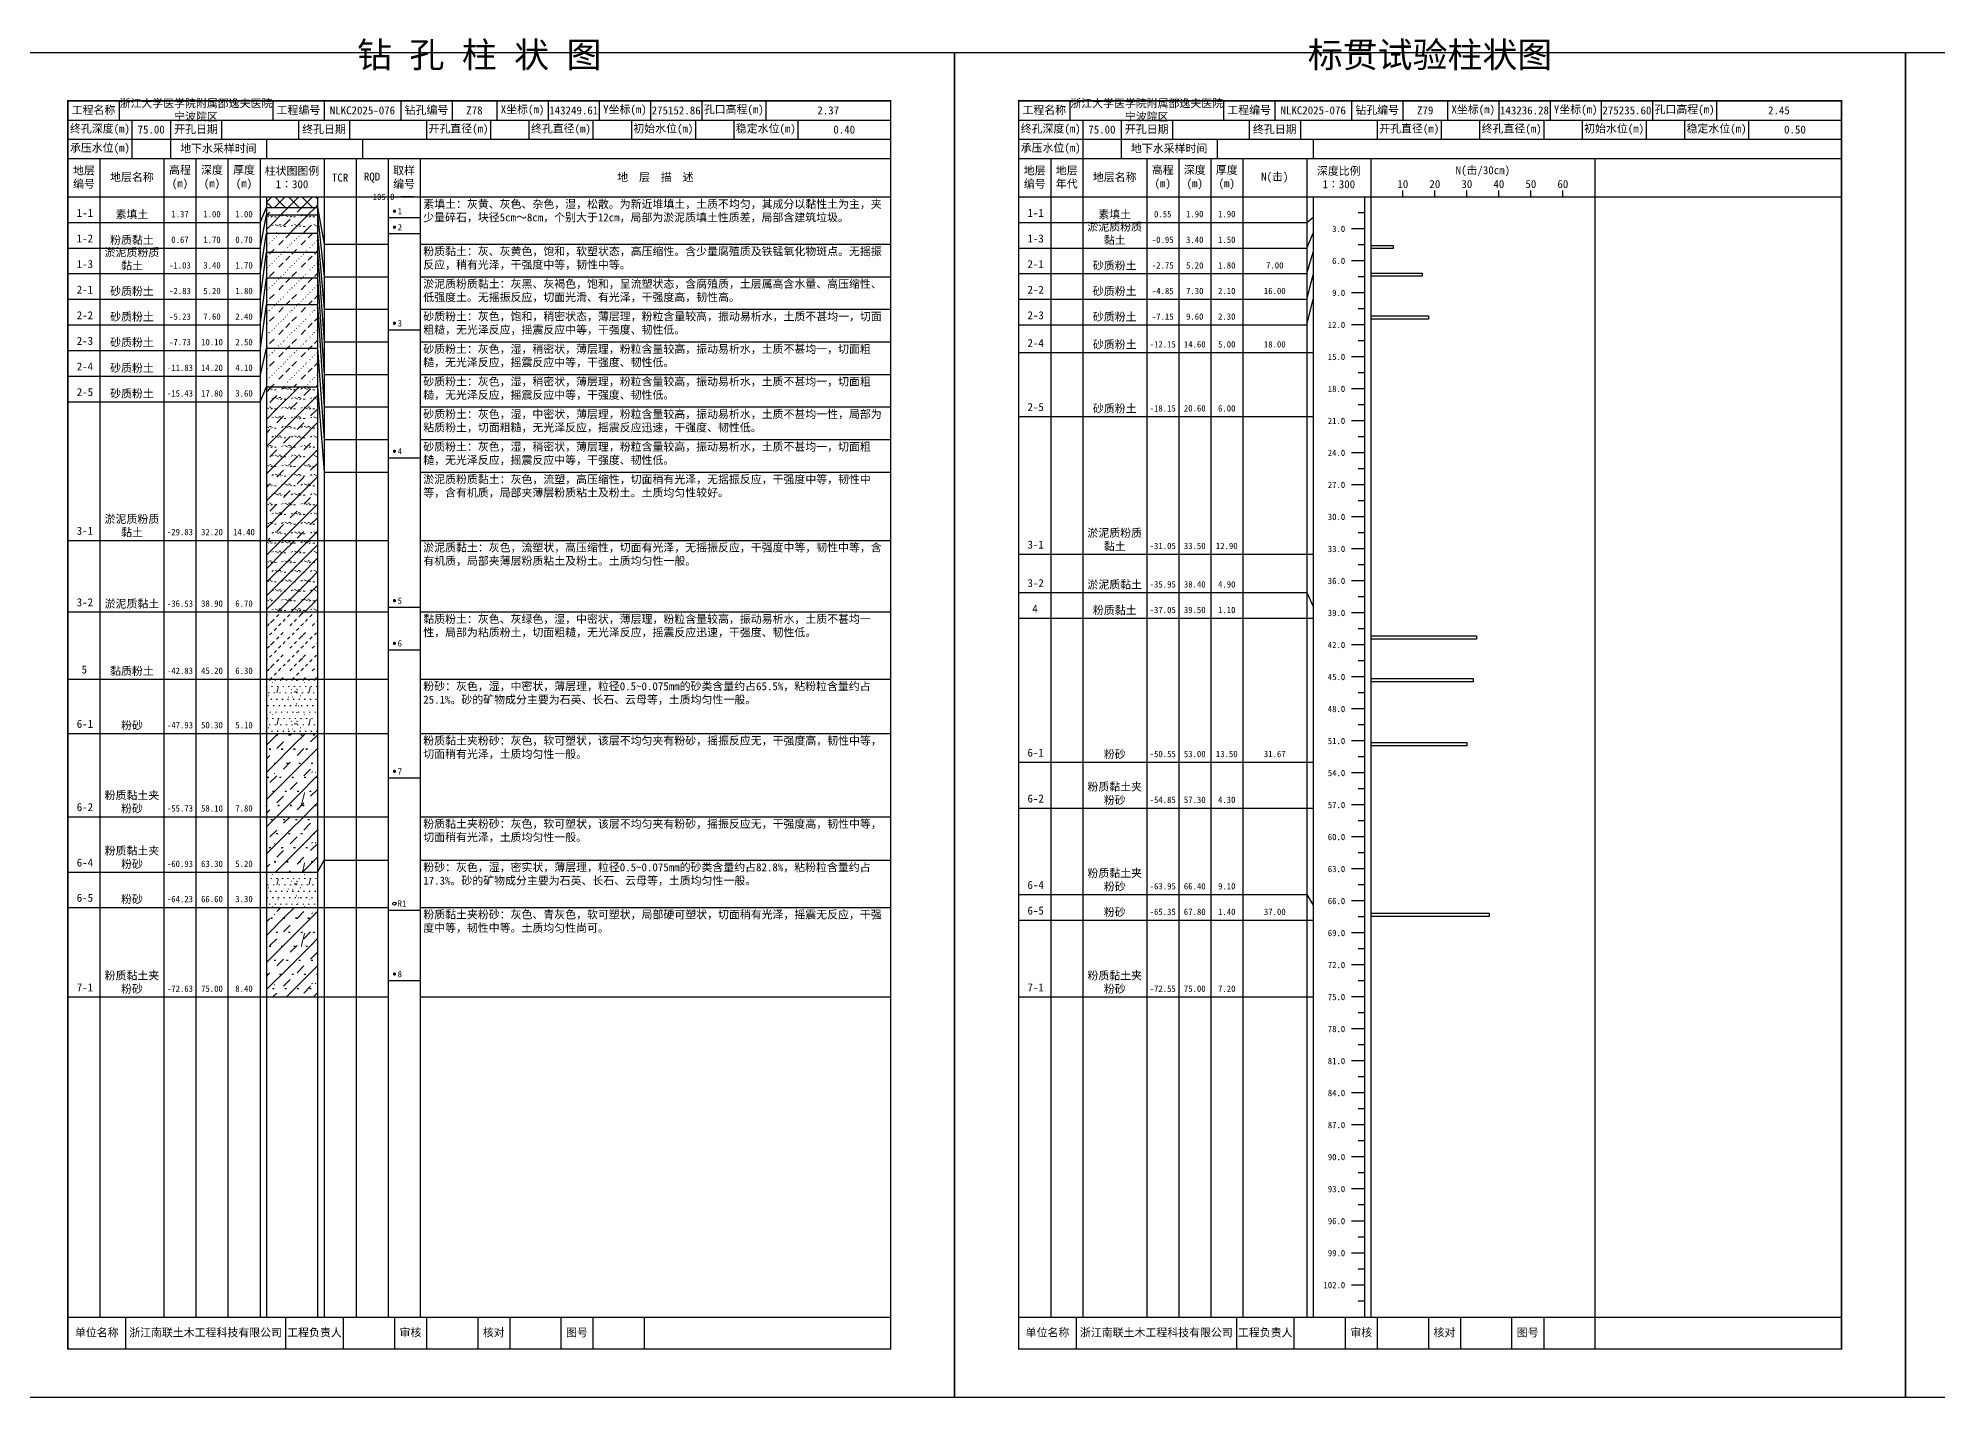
# Model space of a CAD drawing. Extents: x 297 to 65340, y 0 to 425.
# Drawn here: x 55550 to 56143, y 0 to 425 of the extents above; entities that cross this region are included whole.
import ezdxf
from ezdxf.enums import TextEntityAlignment as Align

# ---------------------------------------------------------------- set-up
doc = ezdxf.new("R2010")
doc.units = 0
doc.layers.get('0').update_dxf_attribs({"linetype": 'CONTINUOUS'})
doc.layers.add('FRAME', color=7, linetype='CONTINUOUS')
doc.layers.add('STRATUM', color=7, linetype='CONTINUOUS')
doc.layers.add('HATCH', color=7, linetype='CONTINUOUS', lineweight=13)
doc.styles.add('ST', font='')
doc.styles.get('ST').set_extended_font_data('SimSun')
pattern_1 = [(45, (0, 0), (-4.2426407, 4.2426407), [10, 0]), (45, (1.061, -3.182), (-2.12132034, 6.363961), [3, -3])]
pattern_2 = [(45, (0, 0), (-4.2426407, 4.2426407), [10, 0]), (45, (1.061, -3.182), (-2.12132034, 6.363961), [3, -3]), (26.565, (1.0741, -0.2536), (5.99982296, 5.99981224), [0.567, -12.849]), (0, (0.507, -0.2536), (0, 6), [0.567, -5.433]), (26.565, (-1.5813, 0), (5.99982296, 5.99981224), [0.567, -12.849]), (0, (-1.074, 0.2536), (0, 6), [0.567, -5.433]), (153.435, (0.5071, -0.2536), (-5.9998176, -5.36e-06), [1.134, -12.2826]), (26.565, (4.0741, 2.7464), (5.99982296, 5.99981224), [0.567, -12.849]), (0, (3.507, 2.7464), (0, 6), [0.567, -5.433]), (26.565, (1.4187, 3), (5.99982296, 5.99981224), [0.567, -12.849]), (0, (1.926, 3.2536), (0, 6), [0.567, -5.433]), (153.435, (3.5071, 2.7464), (-5.9998176, -5.36e-06), [1.134, -12.2826])]
pattern_3 = [(45.000006, (0, 0), (-7.3e-07, 6.99998237), [1.971956, -7.927535]), (45.000006, (2.813, 2.829), (-7.3e-07, 6.99998237), [1.99367, -7.905828]), (45.000006, (5.0675, 5.082), (-7.3e-07, 6.99998237), [1.813609, -8.085882]), (26.565052, (0, 3.5), (7.00000042, 7.00000017), [0.0965, -15.555976]), (36.869899, (0.7, 4.2), (6.999999835, 7.000000165), [0.197747, -34.802253]), (315.00001, (3.5, 6.976), (6.99998237, 1.2e-06), [0.033054, -9.866441]), (26.565052, (3.5, 0), (7.00000042, 7.00000017), [0.144749, -15.507727]), (26.565052, (4.2, 0.7), (7.00000042, 7.00000017), [0.10528, -15.547196]), (90.000004, (4.55, 1.05), (-7, -5e-07), [0.028767, -6.971233]), (26.565052, (4.9, 1.4), (7.00000042, 7.00000017), [0.091014, -31.213938]), (36.869899, (5.6, 2.1), (6.999999835, 7.000000165), [0.110692, -34.889308]), (45.000002, (6.3, 2.8), (-2.4e-07, 6.99998237), [0.109112, -9.790383]), (315.00001, (6.914, 3.548), (6.99998237, 1.2e-06), [0.033054, -9.866441]), (36.869898, (1.4, 4.9), (6.999999957, 7.000000043), [0.10224, -34.89776]), (53.130103, (2.1, 5.6), (13.999999763, 21.000000158), [0.134384, -34.865616]), (53.130103, (2.8, 6.3), (13.999999763, 21.000000158), [0.126246, -34.873754])]
pattern_4 = [(82.875, (-0.8346, -1.206), (0.00036925, 10.000176442), [0.08929, -80.53371]), (143.13, (-0.7336, -1.2818), (-29.99996427, 20.00005359), [0.12627, -49.87373]), (172.875, (-0.5564, -1.304), (-70.000245666, 9.999660329), [0.17857, -80.44443]), (206.565, (-0.378, -1.2147), (-9.99970493, -9.99968706), [0.19954, -22.16046]), (243.435, (-0.2887, -1.0363), (8.93e-06, -9.999696), [0.19954, -22.16146]), (255.964, (-0.1994, -0.679), (-0.00020004, -9.99950129), [0.36813, -40.86287]), (255.964, (0.1106, 0.561), (-0.00020004, -9.99950129), [1.27838, -39.95262]), (255.964, (0.179, 0.835), (-0.00020004, -9.99950129), [0.28235, -40.94865]), (216.87, (0.3694, 1.0892), (-9.999982136, -10.000017864), [0.12627, -49.87373]), (243.435, (0.2683, 1.0135), (8.93e-06, -9.999696), [0.19954, -22.16146]), (206.565, (0.548, 1.1785), (-9.99970493, -9.99968706), [0.19954, -22.16046]), (172.875, (0.725, 1.1563), (-70.000245666, 9.999660329), [0.17857, -80.44443]), (143.13, (0.826, 1.0806), (-29.99996427, 20.00005359), [0.12627, -49.87373]), (82.875, (0.815, 0.992), (0.00036925, 10.000176442), [0.08929, -80.53371]), (0, (-0.33, 0.34), (0, 10), [0.89286, -9.10714]), (0, (0.025, 0), (1, 2), [0, -1.75]), (0, (0, 0.025), (1, 2), [0, -1.75]), (0, (0, 0), (1, 2), [0, -1.75]), (0, (-0.025, 0), (1, 2), [0, -1.75]), (0, (0, -0.025), (1, 2), [0, -1.75])]
pattern_5 = [(82.875, (-1.8361, -2.6533), (0.00081235, 22.00038817), [0.196438, -177.174162]), (143.13, (-1.614, -2.82), (-65.9999214, 44.0001179), [0.277794, -109.722206]), (172.875, (-1.224, -2.8687), (-154.00054047, 21.99925272), [0.392854, -176.977746]), (206.565, (-0.831, -2.672), (-21.9993508, -21.9993115), [0.438988, -48.753012]), (243.435, (-0.635, -2.28), (1.96e-05, -21.9993312), [0.438988, -48.755212]), (255.964, (-0.4387, -1.494), (-0.0004401, -21.99890283), [0.809886, -89.898314]), (255.964, (0.2434, 1.2344), (-0.0004401, -21.99890283), [2.812436, -87.895764]), (255.964, (0.394, 1.837), (-0.0004401, -21.99890283), [0.62117, -90.08703]), (216.87, (0.8126, 2.3963), (-21.9999607, -22.0000393), [0.277794, -109.722206]), (243.435, (0.59, 2.23), (1.96e-05, -21.9993312), [0.438988, -48.755212]), (206.565, (1.205, 2.593), (-21.9993508, -21.9993115), [0.438988, -48.753012]), (172.875, (1.595, 2.544), (-154.00054047, 21.99925272), [0.392854, -176.977746]), (143.13, (1.8173, 2.3772), (-65.9999214, 44.0001179), [0.277794, -109.722206]), (82.875, (1.793, 2.1823), (0.00081235, 22.00038817), [0.196438, -177.174162]), (0, (-0.725, 0.748), (0, 22), [1.964292, -20.035708]), (0, (0.055, 0), (2.2, 4.4), [0, -3.85]), (0, (0, 0.055), (2.2, 4.4), [0, -3.85]), (0, (0, 0), (2.2, 4.4), [0, -3.85]), (0, (-0.055, 0), (2.2, 4.4), [0, -3.85]), (0, (0, -0.055), (2.2, 4.4), [0, -3.85])]

# ---------------------------------------------------------------- blocks, each defined once
blk = doc.blocks.new('SolidCircle')
at = {"const_width": 0.5}
blk.add_lwpolyline([(-0.25, 0, 1), (0.25, 0, 1)], format="xyb", close=True, dxfattribs=at)

msp = doc.modelspace()

# ---------------------------------------------------------------- hatches: boundary and pattern name
at = {"layer": 'HATCH'}
h = msp.add_hatch(dxfattribs=at)
h.set_pattern_fill('STT', color=256, style=0)
h.set_pattern_definition([(45, (0, 0), (-2.12132034, 2.12132034), [10, 0]), (135, (0, 0), (-2.12132034, -2.12132034), [10, 0])])
h.paths.add_polyline_path([(55637, 375), (55621, 375), (55621, 371.67), (55637, 371.67)])
h = msp.add_hatch(dxfattribs=at)
h.set_pattern_fill('FZNT', color=256, style=0)
h.set_pattern_definition(pattern_1)
h.paths.add_polyline_path([(55637, 371.67), (55621, 371.67), (55621, 369.33), (55637, 369.33)])
h = msp.add_hatch(dxfattribs=at)
h.set_pattern_fill('YNFNT', color=256, style=0)
h.set_pattern_definition(pattern_2)
h.paths.add_polyline_path([(55637, 369.33), (55621, 369.33), (55621, 363.67), (55637, 363.67)])
h = msp.add_hatch(dxfattribs=at)
h.set_pattern_fill('SZFT', color=256, style=0)
h.set_pattern_definition(pattern_3)
h.paths.add_polyline_path([(55637, 363.67), (55621, 363.67), (55621, 357.67), (55637, 357.67)])
h = msp.add_hatch(dxfattribs=at)
h.set_pattern_fill('SZFT', color=256, style=0)
h.set_pattern_definition(pattern_3)
h.paths.add_polyline_path([(55637, 357.67), (55621, 357.67), (55621, 349.67), (55637, 349.67)])
h = msp.add_hatch(dxfattribs=at)
h.set_pattern_fill('SZFT', color=256, style=0)
h.set_pattern_definition(pattern_3)
h.paths.add_polyline_path([(55637, 349.67), (55621, 349.67), (55621, 341.33), (55637, 341.33)])
h = msp.add_hatch(dxfattribs=at)
h.set_pattern_fill('SZFT', color=256, style=0)
h.set_pattern_definition(pattern_3)
h.paths.add_polyline_path([(55637, 341.33), (55621, 341.33), (55621, 327.67), (55637, 327.67)])
h = msp.add_hatch(dxfattribs=at)
h.set_pattern_fill('SZFT', color=256, style=0)
h.set_pattern_definition(pattern_3)
h.paths.add_polyline_path([(55637, 327.67), (55621, 327.67), (55621, 315.67), (55637, 315.67)])
h = msp.add_hatch(dxfattribs=at)
h.set_pattern_fill('YNFNT', color=256, style=0)
h.set_pattern_definition(pattern_2)
h.paths.add_polyline_path([(55637, 315.67), (55621, 315.67), (55621, 267.67), (55637, 267.67)])
h = msp.add_hatch(dxfattribs=at)
h.set_pattern_fill('YNNT', color=256, style=0)
h.set_pattern_definition([(45, (0, 0), (-2.12132034, 2.12132034), [10, 0]), (26.565, (1.0741, -0.2536), (5.99982296, 5.99981224), [0.567, -12.849]), (0, (0.507, -0.2536), (0, 6), [0.567, -5.433]), (26.565, (-1.5813, 0), (5.99982296, 5.99981224), [0.567, -12.849]), (0, (-1.074, 0.2536), (0, 6), [0.567, -5.433]), (153.435, (0.5071, -0.2536), (-5.9998176, -5.36e-06), [1.134, -12.2826]), (26.565, (4.0741, 2.7464), (5.99982296, 5.99981224), [0.567, -12.849]), (0, (3.507, 2.7464), (0, 6), [0.567, -5.433]), (26.565, (1.4187, 3), (5.99982296, 5.99981224), [0.567, -12.849]), (0, (1.926, 3.2536), (0, 6), [0.567, -5.433]), (153.435, (3.5071, 2.7464), (-5.9998176, -5.36e-06), [1.134, -12.2826])])
h.paths.add_polyline_path([(55637, 267.67), (55621, 267.67), (55621, 245.33), (55637, 245.33)])
h = msp.add_hatch(dxfattribs=at)
h.set_pattern_fill('NZFT', color=256, style=0)
h.set_pattern_definition([(45.000005, (0, 0), (-6e-07, 6.99998237), [0.947297, -8.952198]), (45.000005, (1.4, 1.4), (-6e-07, 6.99998237), [0.986898, -8.912597]), (45.000005, (2.8, 2.8), (-6e-07, 6.99998237), [1.060182, -8.839313]), (45.000005, (4.2, 4.2), (-6e-07, 6.99998237), [0.949178, -8.950318]), (45.000005, (5.6, 5.6), (-6e-07, 6.99998237), [1.036501, -8.862994]), (45.000005, (3.5, 0), (-6e-07, 6.99998237), [1.013348, -8.886147]), (45.000005, (4.9, 1.4), (-6e-07, 6.99998237), [1.078956, -12.120371]), (45.000005, (6.3, 2.8), (-6e-07, 6.99998237), [0.998824, -8.900671]), (45.000003, (0.7, 4.2), (-3.7e-07, 6.99998237), [1.05533, -8.844165]), (45.000003, (2.1, 5.6), (-3.7e-07, 6.99998237), [1.036501, -8.862994])])
h.paths.add_polyline_path([(55637, 245.33), (55621, 245.33), (55621, 224.33), (55637, 224.33)])
h = msp.add_hatch(dxfattribs=at)
h.set_pattern_fill('FS', color=256, style=0)
h.set_pattern_definition(pattern_4)
h.paths.add_polyline_path([(55637, 224.33), (55621, 224.33), (55621, 207.33), (55637, 207.33)])
h = msp.add_hatch(dxfattribs=at)
h.set_pattern_fill('FZNT', color=256, style=0)
h.set_pattern_definition(pattern_1)
h.paths.add_polyline_path([(55637, 207.33), (55621, 207.33), (55621, 181.33), (55637, 181.33)])
h = msp.add_hatch(dxfattribs=at)
h.set_pattern_fill('FS', color=256, scale=2.2, style=0)
h.set_pattern_definition(pattern_5)
h.paths.add_polyline_path([(55637, 207.33), (55621, 207.33), (55621, 181.33), (55637, 181.33)])
h = msp.add_hatch(dxfattribs=at)
h.set_pattern_fill('FZNT', color=256, style=0)
h.set_pattern_definition(pattern_1)
h.paths.add_polyline_path([(55637, 181.33), (55621, 181.33), (55621, 164), (55637, 164)])
h = msp.add_hatch(dxfattribs=at)
h.set_pattern_fill('FS', color=256, scale=2.2, style=0)
h.set_pattern_definition(pattern_5)
h.paths.add_polyline_path([(55637, 181.33), (55621, 181.33), (55621, 164), (55637, 164)])
h = msp.add_hatch(dxfattribs=at)
h.set_pattern_fill('FS', color=256, style=0)
h.set_pattern_definition(pattern_4)
h.paths.add_polyline_path([(55637, 164), (55621, 164), (55621, 153), (55637, 153)])
h = msp.add_hatch(dxfattribs=at)
h.set_pattern_fill('FZNT', color=256, style=0)
h.set_pattern_definition(pattern_1)
h.paths.add_polyline_path([(55637, 153), (55621, 153), (55621, 125), (55637, 125)])
h = msp.add_hatch(dxfattribs=at)
h.set_pattern_fill('FS', color=256, scale=2.2, style=0)
h.set_pattern_definition(pattern_5)
h.paths.add_polyline_path([(55637, 153), (55621, 153), (55621, 125), (55637, 125)])

# ---------------------------------------------------------------- linework, layer by layer
at = {"layer": 'FRAME', "color": 245, "linetype": 'Continuous'}
for points in [[(55539, 0), (55836, 0), (55836, 420), (55539, 420)], [(55836, 0), (56133, 0), (56133, 420), (55836, 420)], [(56133, 0), (56430, 0), (56430, 420), (56133, 420)]]:
    msp.add_lwpolyline(points, close=True, dxfattribs=at)
at = {"layer": 'FRAME', "linetype": 'Continuous', "const_width": 0.5}
for points in [[(55559, 15), (55816, 15), (55816, 405), (55559, 405)], [(55856, 15), (56113, 15), (56113, 405), (55856, 405)]]:
    msp.add_lwpolyline(points, close=True, dxfattribs=at)
at = {"layer": 'FRAME', "color": 0, "linetype": 'Continuous'}
for points in [[(55575, 405), (55575, 399)], [(55623, 405), (55623, 399)], [(55639, 405), (55639, 399)], [(55663, 405), (55663, 399)], [(55679, 405), (55679, 399)], [(55693, 405), (55693, 399)], [(55709, 405), (55709, 399)], [(55725, 405), (55725, 399)], [(55741, 405), (55741, 399)], [(55757, 405), (55757, 399)], [(55777, 405), (55777, 399)], [(55816, 405), (55816, 399)], [(55872, 405), (55872, 399)], [(55920, 405), (55920, 399)], [(55936, 405), (55936, 399)], [(55960, 405), (55960, 399)], [(55976, 405), (55976, 399)], [(55990, 405), (55990, 399)], [(56006, 405), (56006, 399)], [(56022, 405), (56022, 399)], [(56038, 405), (56038, 399)], [(56054, 405), (56054, 399)], [(56074, 405), (56074, 399)], [(56113, 405), (56113, 399)], [(55559, 399), (55816, 399)], [(55579, 399), (55579, 393)], [(55591, 399), (55591, 393)], [(55607, 399), (55607, 393)], [(55631, 399), (55631, 393)], [(55647, 399), (55647, 393)], [(55671, 399), (55671, 393)], [(55691, 399), (55691, 393)], [(55703, 399), (55703, 393)], [(55723, 399), (55723, 393)], [(55735, 399), (55735, 393)], [(55755, 399), (55755, 393)], [(55767, 399), (55767, 393)], [(55787, 399), (55787, 393)], [(55816, 399), (55816, 393)], [(55856, 399), (56113, 399)], [(55876, 399), (55876, 393)], [(55888, 399), (55888, 393)], [(55904, 399), (55904, 393)], [(55928, 399), (55928, 393)], [(55944, 399), (55944, 393)], [(55968, 399), (55968, 393)], [(55988, 399), (55988, 393)], [(56000, 399), (56000, 393)], [(56020, 399), (56020, 393)], [(56032, 399), (56032, 393)], [(56052, 399), (56052, 393)], [(56064, 399), (56064, 393)], [(56084, 399), (56084, 393)], [(56113, 399), (56113, 393)], [(55559, 393), (55816, 393)], [(55579, 393), (55579, 387)], [(55591, 393), (55591, 387)], [(55621, 393), (55621, 387)], [(55651, 393), (55651, 387)], [(55856, 393), (56113, 393)], [(55876, 393), (55876, 387)], [(55888, 393), (55888, 387)], [(55918, 393), (55918, 387)], [(55948, 393), (55948, 387)], [(55559, 387), (55816, 387)], [(55569, 387), (55569, 25)], [(55589, 387), (55589, 25)], [(55599, 387), (55599, 25)], [(55609, 387), (55609, 25)], [(55619, 387), (55619, 25)], [(55639, 387), (55639, 25)], [(55649, 387), (55649, 25)], [(55659, 387), (55659, 25)], [(55669, 387), (55669, 25)], [(55816, 387), (55816, 25)], [(55856, 387), (56113, 387)], [(55866, 387), (55866, 25)], [(55876, 387), (55876, 25)], [(55896, 387), (55896, 25)], [(55906, 387), (55906, 25)], [(55916, 387), (55916, 25)], [(55926, 387), (55926, 25)], [(55946, 387), (55946, 25)], [(55966, 387), (55966, 25)], [(56036, 387), (56036, 25)], [(55559, 375), (55816, 375)], [(55621, 375), (55621, 25)], [(55637, 375), (55637, 25)], [(55856, 375), (56113, 375)], [(55948, 375), (55948, 25)], [(55964, 375), (55964, 25)], [(55976, 375), (55976, 377)], [(55986, 375), (55986, 377)], [(55996, 375), (55996, 377)], [(56006, 375), (56006, 377)], [(56016, 375), (56016, 377)], [(56026, 375), (56026, 377)], [(55559, 25), (55816, 25)], [(55577, 25), (55577, 15)], [(55627, 25), (55627, 15)], [(55645, 25), (55645, 15)], [(55661, 25), (55661, 15)], [(55671, 25), (55671, 15)], [(55687, 25), (55687, 15)], [(55697, 25), (55697, 15)], [(55713, 25), (55713, 15)], [(55723, 25), (55723, 15)], [(55739, 25), (55739, 15)], [(55856, 25), (56113, 25)], [(55874, 25), (55874, 15)], [(55924, 25), (55924, 15)], [(55942, 25), (55942, 15)], [(55958, 25), (55958, 15)], [(55968, 25), (55968, 15)], [(55984, 25), (55984, 15)], [(55994, 25), (55994, 15)], [(56010, 25), (56010, 15)], [(56020, 25), (56020, 15)], [(56036, 25), (56036, 15)]]:
    msp.add_lwpolyline(points, dxfattribs=at)
at = {"layer": 'STRATUM', "linetype": 'Continuous'}
for points in [[(55667, 375), (55663, 375)], [(55619, 367), (55621, 371.67), (55637, 371.67), (55639, 360.23)], [(55619, 359), (55621, 369.33), (55637, 369.33), (55639, 350.06)], [(55659, 368.5), (55669, 368.5)], [(55946, 367), (55948, 368.67)], [(55964, 370), (55962, 370)], [(55559, 367), (55569, 367)], [(55569, 367), (55589, 367)], [(55589, 367), (55599, 367)], [(55599, 367), (55609, 367)], [(55609, 367), (55619, 367)], [(55619, 351), (55621, 363.67), (55637, 363.67), (55639, 339.88)], [(55659, 363.5), (55669, 363.5)], [(55856, 367), (55866, 367)], [(55866, 367), (55876, 367)], [(55876, 367), (55896, 367)], [(55896, 367), (55906, 367)], [(55906, 367), (55916, 367)], [(55916, 367), (55926, 367)], [(55926, 367), (55946, 367)], [(55946, 359), (55948, 363.67)], [(55964, 365), (55960, 365)], [(55559, 359), (55569, 359)], [(55569, 359), (55589, 359)], [(55589, 359), (55599, 359)], [(55599, 359), (55609, 359)], [(55609, 359), (55619, 359)], [(55619, 343), (55621, 357.67), (55637, 357.67), (55639, 329.7)], [(55639, 360.23), (55649, 360.23)], [(55649, 360.23), (55659, 360.23)], [(55669, 360.23), (55816, 360.23)], [(55856, 359), (55866, 359)], [(55866, 359), (55876, 359)], [(55876, 359), (55896, 359)], [(55896, 359), (55906, 359)], [(55906, 359), (55916, 359)], [(55916, 359), (55926, 359)], [(55926, 359), (55946, 359)], [(55946, 351), (55948, 357.67)], [(55964, 360), (55962, 360)], [(55966, 359.83), (55973, 359.83), (55973, 358.83), (55966, 358.83)], [(55559, 351), (55569, 351)], [(55569, 351), (55589, 351)], [(55589, 351), (55599, 351)], [(55599, 351), (55609, 351)], [(55609, 351), (55619, 351)], [(55639, 350.06), (55649, 350.06)], [(55649, 350.06), (55659, 350.06)], [(55669, 350.06), (55816, 350.06)], [(55856, 351), (55866, 351)], [(55866, 351), (55876, 351)], [(55876, 351), (55896, 351)], [(55896, 351), (55906, 351)], [(55906, 351), (55916, 351)], [(55916, 351), (55926, 351)], [(55926, 351), (55946, 351)], [(55946, 343), (55948, 350.67)], [(55964, 355), (55960, 355)], [(55966, 351.17), (55982, 351.17), (55982, 350.17), (55966, 350.17)], [(55619, 335), (55621, 349.67), (55637, 349.67), (55639, 319.53)], [(55964, 345), (55960, 345)], [(55964, 350), (55962, 350)], [(55559, 343), (55569, 343)], [(55569, 343), (55589, 343)], [(55589, 343), (55599, 343)], [(55599, 343), (55609, 343)], [(55609, 343), (55619, 343)], [(55619, 327), (55621, 341.33), (55637, 341.33), (55639, 309.35)], [(55639, 339.88), (55649, 339.88)], [(55649, 339.88), (55659, 339.88)], [(55669, 339.88), (55816, 339.88)], [(55856, 343), (55866, 343)], [(55866, 343), (55876, 343)], [(55876, 343), (55896, 343)], [(55896, 343), (55906, 343)], [(55906, 343), (55916, 343)], [(55916, 343), (55926, 343)], [(55926, 343), (55946, 343)], [(55946, 335), (55948, 343)], [(55964, 340), (55962, 340)], [(55559, 335), (55569, 335)], [(55569, 335), (55589, 335)], [(55589, 335), (55599, 335)], [(55599, 335), (55609, 335)], [(55609, 335), (55619, 335)], [(55659, 333.5), (55669, 333.5)], [(55856, 335), (55866, 335)], [(55866, 335), (55876, 335)], [(55876, 335), (55896, 335)], [(55896, 335), (55906, 335)], [(55906, 335), (55916, 335)], [(55916, 335), (55926, 335)], [(55926, 335), (55946, 335)], [(55964, 335), (55960, 335)], [(55966, 337.83), (55984, 337.83), (55984, 336.83), (55966, 336.83)], [(55559, 327), (55569, 327)], [(55569, 327), (55589, 327)], [(55589, 327), (55599, 327)], [(55599, 327), (55609, 327)], [(55609, 327), (55619, 327)], [(55619, 319), (55621, 327.67), (55637, 327.67), (55639, 299.17)], [(55639, 329.7), (55649, 329.7)], [(55649, 329.7), (55659, 329.7)], [(55669, 329.7), (55816, 329.7)], [(55856, 326.33), (55866, 326.33)], [(55866, 326.33), (55876, 326.33)], [(55876, 326.33), (55896, 326.33)], [(55896, 326.33), (55906, 326.33)], [(55906, 326.33), (55916, 326.33)], [(55916, 326.33), (55926, 326.33)], [(55926, 326.33), (55946, 326.33)], [(55946, 326.33), (55948, 326.33)], [(55964, 330), (55962, 330)], [(55964, 325), (55960, 325)], [(55559, 319), (55569, 319)], [(55569, 319), (55589, 319)], [(55589, 319), (55599, 319)], [(55599, 319), (55609, 319)], [(55609, 319), (55619, 319)], [(55619, 311), (55621, 315.67), (55637, 315.67), (55639, 289)], [(55639, 319.53), (55649, 319.53)], [(55649, 319.53), (55659, 319.53)], [(55669, 319.53), (55816, 319.53)], [(55964, 315), (55960, 315)], [(55964, 320), (55962, 320)], [(55559, 311), (55569, 311)], [(55569, 311), (55589, 311)], [(55589, 311), (55599, 311)], [(55599, 311), (55609, 311)], [(55609, 311), (55619, 311)], [(55639, 309.35), (55649, 309.35)], [(55649, 309.35), (55659, 309.35)], [(55669, 309.35), (55816, 309.35)], [(55964, 310), (55962, 310)], [(55856, 306.33), (55866, 306.33)], [(55866, 306.33), (55876, 306.33)], [(55876, 306.33), (55896, 306.33)], [(55896, 306.33), (55906, 306.33)], [(55906, 306.33), (55916, 306.33)], [(55916, 306.33), (55926, 306.33)], [(55926, 306.33), (55946, 306.33)], [(55946, 306.33), (55948, 306.33)], [(55964, 305), (55960, 305)], [(55639, 299.17), (55649, 299.17)], [(55649, 299.17), (55659, 299.17)], [(55669, 299.17), (55816, 299.17)], [(55964, 300), (55962, 300)], [(55659, 293.5), (55669, 293.5)], [(55964, 295), (55960, 295)], [(55639, 289), (55649, 289)], [(55649, 289), (55659, 289)], [(55669, 289), (55816, 289)], [(55964, 285), (55960, 285)], [(55964, 290), (55962, 290)], [(55964, 280), (55962, 280)], [(55964, 275), (55960, 275)], [(55559, 267.67), (55569, 267.67)], [(55569, 267.67), (55589, 267.67)], [(55589, 267.67), (55599, 267.67)], [(55599, 267.67), (55609, 267.67)], [(55609, 267.67), (55619, 267.67)], [(55619, 267.67), (55621, 267.67), (55637, 267.67), (55639, 267.67)], [(55639, 267.67), (55649, 267.67)], [(55649, 267.67), (55659, 267.67)], [(55669, 267.67), (55816, 267.67)], [(55964, 270), (55962, 270)], [(55856, 263.33), (55866, 263.33)], [(55866, 263.33), (55876, 263.33)], [(55876, 263.33), (55896, 263.33)], [(55896, 263.33), (55906, 263.33)], [(55906, 263.33), (55916, 263.33)], [(55916, 263.33), (55926, 263.33)], [(55926, 263.33), (55946, 263.33)], [(55946, 263.33), (55948, 263.33)], [(55964, 265), (55960, 265)], [(55964, 260), (55962, 260)], [(55856, 251.33), (55866, 251.33)], [(55866, 251.33), (55876, 251.33)], [(55876, 251.33), (55896, 251.33)], [(55896, 251.33), (55906, 251.33)], [(55906, 251.33), (55916, 251.33)], [(55916, 251.33), (55926, 251.33)], [(55926, 251.33), (55946, 251.33)], [(55946, 251.33), (55948, 247)], [(55964, 255), (55960, 255)], [(55964, 250), (55962, 250)], [(55559, 245.33), (55569, 245.33)], [(55569, 245.33), (55589, 245.33)], [(55589, 245.33), (55599, 245.33)], [(55599, 245.33), (55609, 245.33)], [(55609, 245.33), (55619, 245.33)], [(55619, 245.33), (55621, 245.33), (55637, 245.33), (55639, 245.33)], [(55639, 245.33), (55649, 245.33)], [(55649, 245.33), (55659, 245.33)], [(55659, 246.83), (55669, 246.83)], [(55669, 245.33), (55816, 245.33)], [(55856, 243.33), (55866, 243.33)], [(55866, 243.33), (55876, 243.33)], [(55876, 243.33), (55896, 243.33)], [(55896, 243.33), (55906, 243.33)], [(55906, 243.33), (55916, 243.33)], [(55916, 243.33), (55926, 243.33)], [(55926, 243.33), (55946, 243.33)], [(55946, 243.33), (55948, 243.33)], [(55964, 245), (55960, 245)], [(55964, 240), (55962, 240)], [(55966, 237.83), (55999, 237.83), (55999, 236.83), (55966, 236.83)], [(55659, 233.5), (55669, 233.5)], [(55964, 235), (55960, 235)], [(55964, 230), (55962, 230)], [(55559, 224.33), (55569, 224.33)], [(55569, 224.33), (55589, 224.33)], [(55589, 224.33), (55599, 224.33)], [(55599, 224.33), (55609, 224.33)], [(55609, 224.33), (55619, 224.33)], [(55619, 224.33), (55621, 224.33), (55637, 224.33), (55639, 224.33)], [(55639, 224.33), (55649, 224.33)], [(55649, 224.33), (55659, 224.33)], [(55669, 224.33), (55816, 224.33)], [(55964, 225), (55960, 225)], [(55964, 220), (55962, 220)], [(55966, 224.5), (55998, 224.5), (55998, 223.5), (55966, 223.5)], [(55964, 215), (55960, 215)], [(55964, 210), (55962, 210)], [(55559, 207.33), (55569, 207.33)], [(55569, 207.33), (55589, 207.33)], [(55589, 207.33), (55599, 207.33)], [(55599, 207.33), (55609, 207.33)], [(55609, 207.33), (55619, 207.33)], [(55619, 207.33), (55621, 207.33), (55637, 207.33), (55639, 207.33)], [(55639, 207.33), (55649, 207.33)], [(55649, 207.33), (55659, 207.33)], [(55669, 207.33), (55816, 207.33)], [(55964, 205), (55960, 205)], [(55966, 204.5), (55996, 204.5), (55996, 203.5), (55966, 203.5)], [(55856, 198.33), (55866, 198.33)], [(55866, 198.33), (55876, 198.33)], [(55876, 198.33), (55896, 198.33)], [(55896, 198.33), (55906, 198.33)], [(55906, 198.33), (55916, 198.33)], [(55916, 198.33), (55926, 198.33)], [(55926, 198.33), (55946, 198.33)], [(55946, 198.33), (55948, 198.33)], [(55964, 200), (55962, 200)], [(55659, 193.5), (55669, 193.5)], [(55964, 195), (55960, 195)], [(55964, 190), (55962, 190)], [(55856, 184), (55866, 184)], [(55866, 184), (55876, 184)], [(55876, 184), (55896, 184)], [(55896, 184), (55906, 184)], [(55906, 184), (55916, 184)], [(55916, 184), (55926, 184)], [(55926, 184), (55946, 184)], [(55946, 184), (55948, 184)], [(55964, 185), (55960, 185)], [(55559, 181.33), (55569, 181.33)], [(55569, 181.33), (55589, 181.33)], [(55589, 181.33), (55599, 181.33)], [(55599, 181.33), (55609, 181.33)], [(55609, 181.33), (55619, 181.33)], [(55619, 181.33), (55621, 181.33), (55637, 181.33), (55639, 181.33)], [(55639, 181.33), (55649, 181.33)], [(55649, 181.33), (55659, 181.33)], [(55669, 181.33), (55816, 181.33)], [(55964, 180), (55962, 180)], [(55964, 175), (55960, 175)], [(55619, 164), (55621, 164), (55637, 164), (55639, 167.77)], [(55639, 167.77), (55649, 167.77)], [(55649, 167.77), (55659, 167.77)], [(55669, 167.77), (55816, 167.77)], [(55964, 170), (55962, 170)], [(55559, 164), (55569, 164)], [(55569, 164), (55589, 164)], [(55589, 164), (55599, 164)], [(55599, 164), (55609, 164)], [(55609, 164), (55619, 164)], [(55964, 165), (55960, 165)], [(55856, 157), (55866, 157)], [(55866, 157), (55876, 157)], [(55876, 157), (55896, 157)], [(55896, 157), (55906, 157)], [(55906, 157), (55916, 157)], [(55916, 157), (55926, 157)], [(55926, 157), (55946, 157)], [(55946, 157), (55948, 153.67)], [(55964, 155), (55960, 155)], [(55964, 160), (55962, 160)], [(55559, 153), (55569, 153)], [(55569, 153), (55589, 153)], [(55589, 153), (55599, 153)], [(55599, 153), (55609, 153)], [(55609, 153), (55619, 153)], [(55619, 153), (55621, 153), (55637, 153), (55639, 153)], [(55639, 153), (55649, 153)], [(55649, 153), (55659, 153)], [(55659, 152.17), (55669, 152.17)], [(55669, 153), (55816, 153)], [(55856, 149), (55866, 149)], [(55866, 149), (55876, 149)], [(55876, 149), (55896, 149)], [(55896, 149), (55906, 149)], [(55906, 149), (55916, 149)], [(55916, 149), (55926, 149)], [(55926, 149), (55946, 149)], [(55946, 149), (55948, 149)], [(55964, 150), (55962, 150)], [(55966, 151.17), (56003, 151.17), (56003, 150.17), (55966, 150.17)], [(55964, 145), (55960, 145)], [(55964, 140), (55962, 140)], [(55964, 135), (55960, 135)], [(55559, 125), (55569, 125)], [(55569, 125), (55589, 125)], [(55589, 125), (55599, 125)], [(55599, 125), (55609, 125)], [(55609, 125), (55619, 125)], [(55619, 125), (55621, 125), (55637, 125), (55639, 125)], [(55639, 125), (55649, 125)], [(55649, 125), (55659, 125)], [(55659, 130.17), (55669, 130.17)], [(55669, 125), (55816, 125)], [(55856, 125), (55866, 125)], [(55866, 125), (55876, 125)], [(55876, 125), (55896, 125)], [(55896, 125), (55906, 125)], [(55906, 125), (55916, 125)], [(55916, 125), (55926, 125)], [(55926, 125), (55946, 125)], [(55946, 125), (55948, 125)], [(55964, 125), (55960, 125)], [(55964, 130), (55962, 130)], [(55964, 120), (55962, 120)], [(55964, 115), (55960, 115)], [(55964, 110), (55962, 110)], [(55964, 105), (55960, 105)], [(55964, 95), (55960, 95)], [(55964, 100), (55962, 100)], [(55964, 90), (55962, 90)], [(55964, 85), (55960, 85)], [(55964, 80), (55962, 80)], [(55964, 75), (55960, 75)], [(55964, 70), (55962, 70)], [(55964, 65), (55960, 65)], [(55964, 60), (55962, 60)], [(55964, 55), (55960, 55)], [(55964, 50), (55962, 50)], [(55964, 45), (55960, 45)], [(55964, 40), (55962, 40)], [(55964, 35), (55960, 35)], [(55964, 30), (55962, 30)]]:
    msp.add_lwpolyline(points, dxfattribs=at)
at = {"layer": 'STRATUM'}
msp.add_circle((55661, 154.17), 0.5, dxfattribs=at)

# ---------------------------------------------------------------- block references
for p in [(55661, 370.5), (55661, 365.5), (55661, 335.5), (55661, 295.5), (55661, 248.83), (55661, 235.5), (55661, 195.5), (55661, 132.17)]:
    msp.add_blockref('SolidCircle', p, dxfattribs=at)

# ---------------------------------------------------------------- texts
at = {"layer": 'FRAME', "style": 'ST'}
for s, p in [('钻 孔 柱 状 图', (55687.5, 413)), ('标贯试验柱状图', (55984.5, 413))]:
    msp.add_text(s, height=8, dxfattribs=at).set_placement(p, align=Align.BOTTOM_CENTER)
for s, p in [('10', (55976, 379)), ('20', (55986, 379)), ('30', (55996, 379)), ('40', (56006, 379)), ('50', (56016, 379)), ('60', (56026, 379))]:
    msp.add_text(s, height=2.5, dxfattribs=at).set_placement(p, align=Align.MIDDLE_CENTER)
at = {"layer": 'FRAME', "char_height": 2.5, "attachment_point": 5, "style": 'ST'}
for s, insert, width in [('工程名称', (55567, 402), 16), ('浙江大学医学院附属邵逸夫医院宁波院区', (55599, 402), 48), ('工程编号', (55631, 402), 16), ('钻孔编号', (55671, 402), 16), ('X坐标(m)', (55701, 402), 16), ('Y坐标(m)', (55733, 402), 16), ('孔口高程(m)', (55767, 402), 20), ('工程名称', (55864, 402), 16), ('浙江大学医学院附属邵逸夫医院宁波院区', (55896, 402), 48), ('工程编号', (55928, 402), 16), ('钻孔编号', (55968, 402), 16), ('X坐标(m)', (55998, 402), 16), ('Y坐标(m)', (56030, 402), 16), ('孔口高程(m)', (56064, 402), 20), ('终孔深度(m)', (55569, 396), 20), ('开孔日期', (55599, 396), 16), ('终孔日期', (55639, 396), 16), ('NLKC2025-076', (55651, 402), 24), ('开孔直径(m)', (55681, 396), 20), ('Z78', (55686, 402), 14), ('终孔直径(m)', (55713, 396), 20), ('143249.61', (55717, 402), 16), ('初始水位(m)', (55745, 396), 20), ('275152.86', (55749, 402), 16), ('稳定水位(m)', (55777, 396), 20), ('2.37', (55796.5, 402), 39), ('终孔深度(m)', (55866, 396), 20), ('开孔日期', (55896, 396), 16), ('终孔日期', (55936, 396), 16), ('NLKC2025-076', (55948, 402), 24), ('开孔直径(m)', (55978, 396), 20), ('Z79', (55983, 402), 14), ('终孔直径(m)', (56010, 396), 20), ('143236.28', (56014, 402), 16), ('初始水位(m)', (56042, 396), 20), ('275235.60', (56046, 402), 16), ('稳定水位(m)', (56074, 396), 20), ('2.45', (56093.5, 402), 39), ('承压水位(m)', (55569, 390), 20), ('75.00', (55585, 396), 12), ('地下水采样时间', (55606, 390), 30), ('0.40', (55801.5, 396), 29), ('承压水位(m)', (55866, 390), 20), ('75.00', (55882, 396), 12), ('地下水采样时间', (55903, 390), 30), ('0.50', (56098.5, 396), 29), ('地层编号', (55564, 381), 10), ('地层名称', (55579, 381), 20), ('高程\\P(m)', (55594, 381), 10), ('深度\\P(m)', (55604, 381), 10), ('厚度\\P(m)', (55614, 381), 10), ('柱状图图例\\P1∶300', (55629, 381), 20), ('TCR', (55644, 381), 10), ('RQD', (55654, 381), 10), ('取样编号', (55664, 381), 10), ('地  层  描  述', (55742.5, 381), 147), ('地层编号', (55861, 381), 10), ('地层年代', (55871, 381), 10), ('地层名称', (55886, 381), 20), ('高程\\P(m)', (55901, 381), 10), ('深度\\P(m)', (55911, 381), 10), ('厚度\\P(m)', (55921, 381), 10), ('N(击)', (55936, 381), 20), ('深度比例\\P1∶300', (55956, 381), 20), ('N(击/30cm)', (56001, 383), 70), ('单位名称', (55568, 20), 18), ('浙江南联土木工程科技有限公司', (55602, 20), 50), ('工程负责人', (55636, 20), 18), ('审核', (55666, 20), 10), ('核对', (55692, 20), 10), ('图号', (55718, 20), 10), ('单位名称', (55865, 20), 18), ('浙江南联土木工程科技有限公司', (55899, 20), 50), ('工程负责人', (55933, 20), 18), ('审核', (55963, 20), 10), ('核对', (55989, 20), 10), ('图号', (56015, 20), 10)]:
    msp.add_mtext(s, dxfattribs=dict(at, insert=insert, width=width))
at = {"layer": 'STRATUM', "style": 'ST'}
for s, p in [('105.0', (55661, 375)), ('3.0', (55958, 365)), ('6.0', (55958, 355)), ('9.0', (55958, 345)), ('12.0', (55958, 335)), ('15.0', (55958, 325)), ('18.0', (55958, 315)), ('21.0', (55958, 305)), ('24.0', (55958, 295)), ('27.0', (55958, 285)), ('30.0', (55958, 275)), ('33.0', (55958, 265)), ('36.0', (55958, 255)), ('39.0', (55958, 245)), ('42.0', (55958, 235)), ('45.0', (55958, 225)), ('48.0', (55958, 215)), ('51.0', (55958, 205)), ('54.0', (55958, 195)), ('57.0', (55958, 185)), ('60.0', (55958, 175)), ('63.0', (55958, 165)), ('66.0', (55958, 155)), ('69.0', (55958, 145)), ('72.0', (55958, 135)), ('75.0', (55958, 125)), ('78.0', (55958, 115)), ('81.0', (55958, 105)), ('84.0', (55958, 95)), ('87.0', (55958, 85)), ('90.0', (55958, 75)), ('93.0', (55958, 65)), ('96.0', (55958, 55)), ('99.0', (55958, 45)), ('102.0', (55958, 35))]:
    msp.add_text(s, height=2, dxfattribs=at).set_placement(p, align=Align.MIDDLE_RIGHT)
for s, height, p in [('1-1', 2.5, (55561.75, 370)), ('1', 2, (55662, 370.5)), ('1-1', 2.5, (55858.75, 370)), ('1-2', 2.5, (55561.75, 362)), ('2', 2, (55662, 365.5)), ('1-3', 2.5, (55858.75, 362)), ('1-3', 2.5, (55561.75, 354)), ('2-1', 2.5, (55858.75, 354)), ('2-1', 2.5, (55561.75, 346)), ('2-2', 2.5, (55858.75, 346)), ('2-2', 2.5, (55561.75, 338)), ('2-3', 2.5, (55858.75, 338)), ('3', 2, (55662, 335.5)), ('2-3', 2.5, (55561.75, 330)), ('2-4', 2.5, (55858.75, 329.33)), ('2-4', 2.5, (55561.75, 322)), ('2-5', 2.5, (55561.75, 314)), ('2-5', 2.5, (55858.75, 309.33)), ('4', 2, (55662, 295.5)), ('3-1', 2.5, (55561.75, 270.67)), ('3-1', 2.5, (55858.75, 266.33)), ('3-2', 2.5, (55858.75, 254.33)), ('3-2', 2.5, (55561.75, 248.33)), ('5', 2, (55662, 248.83)), ('4', 2.5, (55860.25, 246.33)), ('6', 2, (55662, 235.5)), ('5', 2.5, (55563.25, 227.33)), ('6-1', 2.5, (55561.75, 210.33)), ('6-1', 2.5, (55858.75, 201.33)), ('7', 2, (55662, 195.5)), ('6-2', 2.5, (55561.75, 184.33)), ('6-2', 2.5, (55858.75, 187)), ('6-4', 2.5, (55561.75, 167)), ('6-4', 2.5, (55858.75, 160)), ('6-5', 2.5, (55561.75, 156)), ('R1', 2, (55662, 154.17)), ('6-5', 2.5, (55858.75, 152)), ('8', 2, (55662, 132.17)), ('7-1', 2.5, (55561.75, 128)), ('7-1', 2.5, (55858.75, 128))]:
    msp.add_text(s, height=height, dxfattribs=at).set_placement(p, align=Align.MIDDLE_LEFT)
for s, p in [('1.37', (55594, 368)), ('1.00', (55604, 368)), ('1.00', (55614, 368)), ('0.55', (55901, 368)), ('1.90', (55911, 368)), ('1.90', (55921, 368)), ('0.67', (55594, 360)), ('1.70', (55604, 360)), ('0.70', (55614, 360)), ('-0.95', (55901, 360)), ('3.40', (55911, 360)), ('1.50', (55921, 360)), ('-1.03', (55594, 352)), ('3.40', (55604, 352)), ('1.70', (55614, 352)), ('-2.75', (55901, 352)), ('5.20', (55911, 352)), ('1.80', (55921, 352)), ('7.00', (55936, 352)), ('-2.83', (55594, 344)), ('5.20', (55604, 344)), ('1.80', (55614, 344)), ('-4.85', (55901, 344)), ('7.30', (55911, 344)), ('2.10', (55921, 344)), ('16.00', (55936, 344)), ('-5.23', (55594, 336)), ('7.60', (55604, 336)), ('2.40', (55614, 336)), ('-7.15', (55901, 336)), ('9.60', (55911, 336)), ('2.30', (55921, 336)), ('-7.73', (55594, 328)), ('10.10', (55604, 328)), ('2.50', (55614, 328)), ('-12.15', (55901, 327.33)), ('14.60', (55911, 327.33)), ('5.00', (55921, 327.33)), ('18.00', (55936, 327.33)), ('-11.83', (55594, 320)), ('14.20', (55604, 320)), ('4.10', (55614, 320)), ('-15.43', (55594, 312)), ('17.80', (55604, 312)), ('3.60', (55614, 312)), ('-18.15', (55901, 307.33)), ('20.60', (55911, 307.33)), ('6.00', (55921, 307.33)), ('-29.83', (55594, 268.67)), ('32.20', (55604, 268.67)), ('14.40', (55614, 268.67)), ('-31.05', (55901, 264.33)), ('33.50', (55911, 264.33)), ('12.90', (55921, 264.33)), ('-35.95', (55901, 252.33)), ('38.40', (55911, 252.33)), ('4.90', (55921, 252.33)), ('-36.53', (55594, 246.33)), ('38.90', (55604, 246.33)), ('6.70', (55614, 246.33)), ('-37.05', (55901, 244.33)), ('39.50', (55911, 244.33)), ('1.10', (55921, 244.33)), ('-42.83', (55594, 225.33)), ('45.20', (55604, 225.33)), ('6.30', (55614, 225.33)), ('-47.93', (55594, 208.33)), ('50.30', (55604, 208.33)), ('5.10', (55614, 208.33)), ('-50.55', (55901, 199.33)), ('53.00', (55911, 199.33)), ('13.50', (55921, 199.33)), ('31.67', (55936, 199.33)), ('-55.73', (55594, 182.33)), ('58.10', (55604, 182.33)), ('7.80', (55614, 182.33)), ('-54.85', (55901, 185)), ('57.30', (55911, 185)), ('4.30', (55921, 185)), ('-60.93', (55594, 165)), ('63.30', (55604, 165)), ('5.20', (55614, 165)), ('-63.95', (55901, 158)), ('66.40', (55911, 158)), ('9.10', (55921, 158)), ('-64.23', (55594, 154)), ('66.60', (55604, 154)), ('3.30', (55614, 154)), ('-65.35', (55901, 150)), ('67.80', (55911, 150)), ('1.40', (55921, 150)), ('37.00', (55936, 150)), ('-72.63', (55594, 126)), ('75.00', (55604, 126)), ('8.40', (55614, 126)), ('-72.55', (55901, 126)), ('75.00', (55911, 126)), ('7.20', (55921, 126))]:
    msp.add_text(s, height=2, dxfattribs=at).set_placement(p, align=Align.BOTTOM_CENTER)
at = {"layer": 'STRATUM', "char_height": 2.5, "style": 'ST'}
for s, insert, width, attachment_point in [('素填土：灰黄、灰色、杂色，湿，松散。为新近堆填土，土质不均匀，其成分以黏性土为主，夹少量碎石，块径5cm～8cm，个别大于12cm，局部为淤泥质填土性质差，局部含建筑垃圾。', (55670, 374), 146, 1), ('素填土', (55579, 368), 20, 8), ('素填土', (55886, 368), 20, 8), ('粉质黏土', (55579, 360), 20, 8), ('淤泥质粉质黏土', (55886, 360), 20, 8), ('淤泥质粉质黏土', (55579, 352), 20, 8), ('粉质黏土：灰、灰黄色，饱和，软塑状态，高压缩性。含少量腐殖质及铁锰氧化物斑点。无摇振反应，稍有光泽，干强度中等，韧性中等。', (55670, 359.23), 146, 1), ('砂质粉土', (55886, 352), 20, 8), ('砂质粉土', (55579, 344), 20, 8), ('淤泥质粉质黏土：灰黑、灰褐色，饱和，呈流塑状态，含腐殖质，土层属高含水量、高压缩性、低强度土。无摇振反应，切面光滑、有光泽，干强度高，韧性高。', (55670, 349.06), 146, 1), ('砂质粉土', (55886, 344), 20, 8), ('砂质粉土', (55579, 336), 20, 8), ('砂质粉土：灰色，饱和，稍密状态，薄层理，粉粒含量较高，振动易析水，土质不甚均一，切面粗糙，无光泽反应，摇震反应中等，干强度、韧性低。', (55670, 338.88), 146, 1), ('砂质粉土', (55886, 336), 20, 8), ('砂质粉土', (55579, 328), 20, 8), ('砂质粉土：灰色，湿，稍密状，薄层理，粉粒含量较高，振动易析水，土质不甚均一，切面粗糙，无光泽反应，摇震反应中等，干强度、韧性低。', (55670, 328.7), 146, 1), ('砂质粉土', (55886, 327.33), 20, 8), ('砂质粉土', (55579, 320), 20, 8), ('砂质粉土', (55579, 312), 20, 8), ('砂质粉土：灰色，湿，稍密状，薄层理，粉粒含量较高，振动易析水，土质不甚均一，切面粗糙，无光泽反应，摇震反应中等，干强度、韧性低。', (55670, 318.53), 146, 1), ('砂质粉土：灰色，湿，中密状，薄层理，粉粒含量较高，振动易析水，土质不甚均一性，局部为粘质粉土，切面粗糙，无光泽反应，摇震反应迅速，干强度、韧性低。', (55670, 308.35), 146, 1), ('砂质粉土', (55886, 307.33), 20, 8), ('砂质粉土：灰色，湿，稍密状，薄层理，粉粒含量较高，振动易析水，土质不甚均一，切面粗糙，无光泽反应，摇震反应中等，干强度、韧性低。', (55670, 298.17), 146, 1), ('淤泥质粉质黏土：灰色，流塑，高压缩性，切面稍有光泽，无摇振反应，干强度中等，韧性中等，含有机质，局部夹薄层粉质粘土及粉土。土质均匀性较好。', (55670, 288), 146, 1), ('淤泥质粉质黏土', (55579, 268.67), 20, 8), ('淤泥质黏土：灰色，流塑状，高压缩性，切面有光泽，无摇振反应，干强度中等，韧性中等，含有机质，局部夹薄层粉质粘土及粉土。土质均匀性一般。', (55670, 266.67), 146, 1), ('淤泥质粉质黏土', (55886, 264.33), 20, 8), ('淤泥质黏土', (55886, 252.33), 20, 8), ('淤泥质黏土', (55579, 246.33), 20, 8), ('黏质粉土：灰色、灰绿色，湿，中密状，薄层理，粉粒含量较高，振动易析水，土质不甚均一性，局部为粘质粉土，切面粗糙，无光泽反应，摇震反应迅速，干强度、韧性低。', (55670, 244.33), 146, 1), ('粉质黏土', (55886, 244.33), 20, 8), ('黏质粉土', (55579, 225.33), 20, 8), ('粉砂：灰色，湿，中密状，薄层理，粒径0.5~0.075mm的砂类含量约占65.5%，粘粉粒含量约占25.1%。砂的矿物成分主要为石英、长石、云母等，土质均匀性一般。', (55670, 223.33), 146, 1), ('粉砂', (55579, 208.33), 20, 8), ('粉质黏土夹粉砂：灰色，软可塑状，该层不均匀夹有粉砂，摇振反应无，干强度高，韧性中等，切面稍有光泽，土质均匀性一般。', (55670, 206.33), 146, 1), ('粉砂', (55886, 199.33), 20, 8), ('粉质黏土夹粉砂', (55886, 185), 20, 8), ('粉质黏土夹粉砂', (55579, 182.33), 20, 8), ('粉质黏土夹粉砂：灰色，软可塑状，该层不均匀夹有粉砂，摇振反应无，干强度高，韧性中等，切面稍有光泽，土质均匀性一般。', (55670, 180.33), 146, 1), ('粉质黏土夹粉砂', (55579, 165), 20, 8), ('粉砂：灰色，湿，密实状，薄层理，粒径0.5~0.075mm的砂类含量约占82.8%，粘粉粒含量约占17.3%。砂的矿物成分主要为石英、长石、云母等，土质均匀性一般。', (55670, 166.77), 146, 1), ('粉质黏土夹粉砂', (55886, 158), 20, 8), ('粉砂', (55579, 154), 20, 8), ('粉质黏土夹粉砂：灰色、青灰色，软可塑状，局部硬可塑状，切面稍有光泽，摇震无反应，干强度中等，韧性中等。土质均匀性尚可。', (55670, 152), 146, 1), ('粉砂', (55886, 150), 20, 8), ('粉质黏土夹粉砂', (55579, 126), 20, 8), ('粉质黏土夹粉砂', (55886, 126), 20, 8)]:
    msp.add_mtext(s, dxfattribs=dict(at, insert=insert, width=width, attachment_point=attachment_point))

doc.saveas('drawing.dxf')
